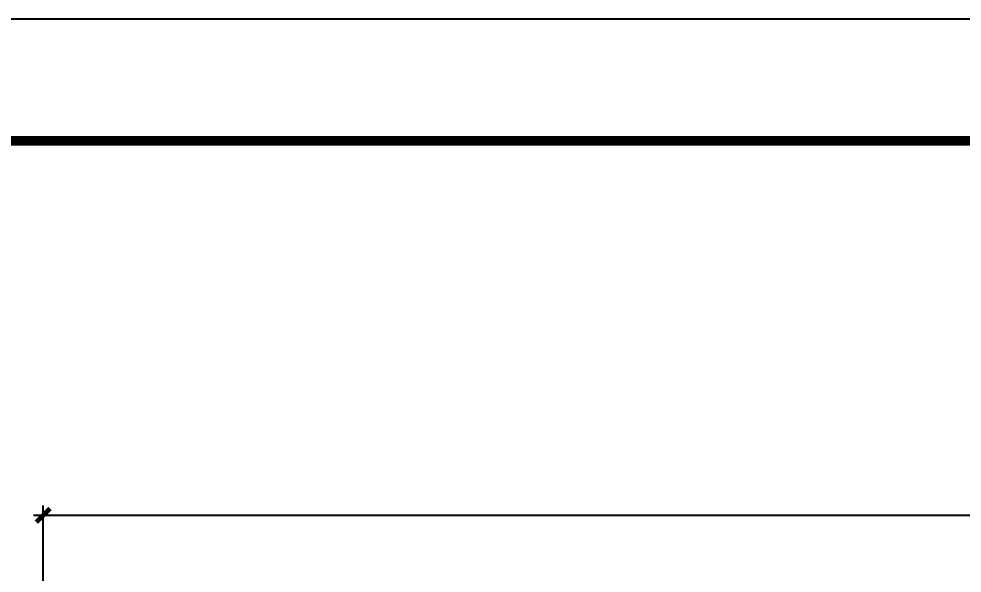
# Model space of a CAD drawing. Header units: millimetres. Extents: x -73584 to -37571, y -61249 to -50748.
# Drawn here: x -54834 to -52900, y -51884 to -50748 of the extents above; entities that cross this region are included whole.
import ezdxf

# ---------------------------------------------------------------- set-up
doc = ezdxf.new("R2010")
doc.units = ezdxf.units.MM
doc.header["$LTSCALE"] = 200
doc.header["$PDSIZE"] = -1
for name, color, linetype in [('025', 1, 'Continuous'), ('035', 5, 'Continuous'), ('DIM', 3, 'Continuous')]:
    doc.layers.add(name, color=color, linetype=linetype)
doc.styles.add('ISO Proportional', font='isocp.shx')
doc.styles.add('TSSD_Dimension', font='tssdeng.shx', dxfattribs={"width": 0.7, "bigfont": 'hztxt.shx'})
doc.dimstyles.new('TSSD_20_20', dxfattribs={"dimtxt": 60, "dimasz": 20, "dimexe": 20, "dimexo": 50, "dimgap": 20, "dimtad": 1, "dimdec": 0, "dimzin": 0, "dimdsep": 46, "dimtxsty": 'TSSD_Dimension', "dimblk": 'ARCHTICK', "dimcen": 0, "dimdle": 20, "dimclrt": 7, "dimadec": 0, "dimazin": 0, "dimtfac": 1, "dimtdec": 0, "dimtix": 1, "dimtmove": 2, "dimatfit": 3, "dimfxl": 1, "dimtolj": 1, "dimtzin": 0, "dimarcsym": 0})

# ---------------------------------------------------------------- blocks, each defined once
blk = doc.blocks.new('_ArchTick')
at = {"color": 0, "linetype": 'ByBlock'}
blk.add_lwpolyline([(-0.707, -0.707, 0.5, 0.5, 0), (0.707, 0.707, 0.5, 0.5, 0)], format="xyseb", dxfattribs=at)
blk = doc.blocks.new('*D95')
at = {"layer": 'Defpoints', "color": 0, "transparency": 16777216}
for p in [(-50284.3, -51765.2), (-54784.3, -52360.8), (-50284.3, -52360.8)]:
    blk.add_point(p, dxfattribs=at)
at = {"layer": 'DIM', "color": 0, "lineweight": -2, "transparency": 16777216}
for p, q in [((-54784.3, -52310.8), (-54784.3, -51745.2)), ((-50284.3, -52310.8), (-50284.3, -51745.2)), ((-54804.3, -51765.2), (-50264.3, -51765.2))]:
    blk.add_line(p, q, dxfattribs=at)
at = {"layer": 'DIM', "color": 0, "lineweight": -2, "transparency": 16777216, "xscale": 20, "yscale": 20, "zscale": 20, "rotation": 180}
blk.add_blockref('_ArchTick', (-54784.3, -51765.2), dxfattribs=at)
at = {"layer": 'DIM', "color": 0, "lineweight": -2, "transparency": 16777216, "xscale": 20, "yscale": 20, "zscale": 20}
blk.add_blockref('_ArchTick', (-50284.3, -51765.2), dxfattribs=at)
at = {"layer": 'DIM', "color": 7, "transparency": 16777216, "insert": (-52534.3, -51714.1), "char_height": 60, "attachment_point": 5, "style": 'TSSD_Dimension'}
blk.add_mtext('\\A1;4500 [14\'-9 1/4"]', dxfattribs=at)
blk = doc.blocks.new('69')
at = {"color": 5, "const_width": 40.6}
blk.add_lwpolyline([(136867, -250077.4), (136867, -270352.6), (165201.6, -270352.6), (165201.6, -250077.4)], close=True, dxfattribs=at)
blk.add_lwpolyline([(136867, -270352.6), (151604.2, -270352.6), (161501.4, -270352.6), (161501.4, -265929.8), (161501.4, -250077.4), (136867, -250077.4)], close=True)
at = {"layer": '035'}
blk.add_lwpolyline([(135602.9, -249570.6), (165708.5, -249570.6), (165708.5, -270859.5), (135602.9, -270859.5)], close=True, dxfattribs=at)
at = {"layer": '025', "style": 'ISO Proportional'}
for p, height in [((163105.2, -265769.6), 268.8), ((163105.2, -266641.5), 268.8), ((163105.2, -267513.3), 268.8), ((163105.2, -268385.1), 268.8), ((163105.2, -269075.1), 268.8), ((162543.8, -269521.3), 179.2), ((163936.6, -269521.3), 179.2), ((162543.8, -270028.2), 179.2), ((164317.9, -270028.2), 179.2)]:
    blk.add_attdef('NAME', p, '', height=height, dxfattribs=at)

msp = doc.modelspace()

# ---------------------------------------------------------------- block references
at = {"xscale": 0.4932637117453851, "yscale": 0.4932637117453851, "zscale": 0.4932637117453851}
msp.add_blockref('69', (-125621.741, 72356.049), dxfattribs=at)

# ---------------------------------------------------------------- dimensions: what is measured, and where the dimension line sits
at = {"layer": 'DIM'}
dim = msp.add_linear_dim(base=(-50284.278, -51765.23), p1=(-54784.278, -52360.758), p2=(-50284.278, -52360.758), dimstyle='TSSD_20_20', dxfattribs=at)
dim.commit()
dim.dimension.update_dxf_attribs({"geometry": '*D95', "text_midpoint": (-52534.278, -51714.076)})

doc.saveas('drawing.dxf')
